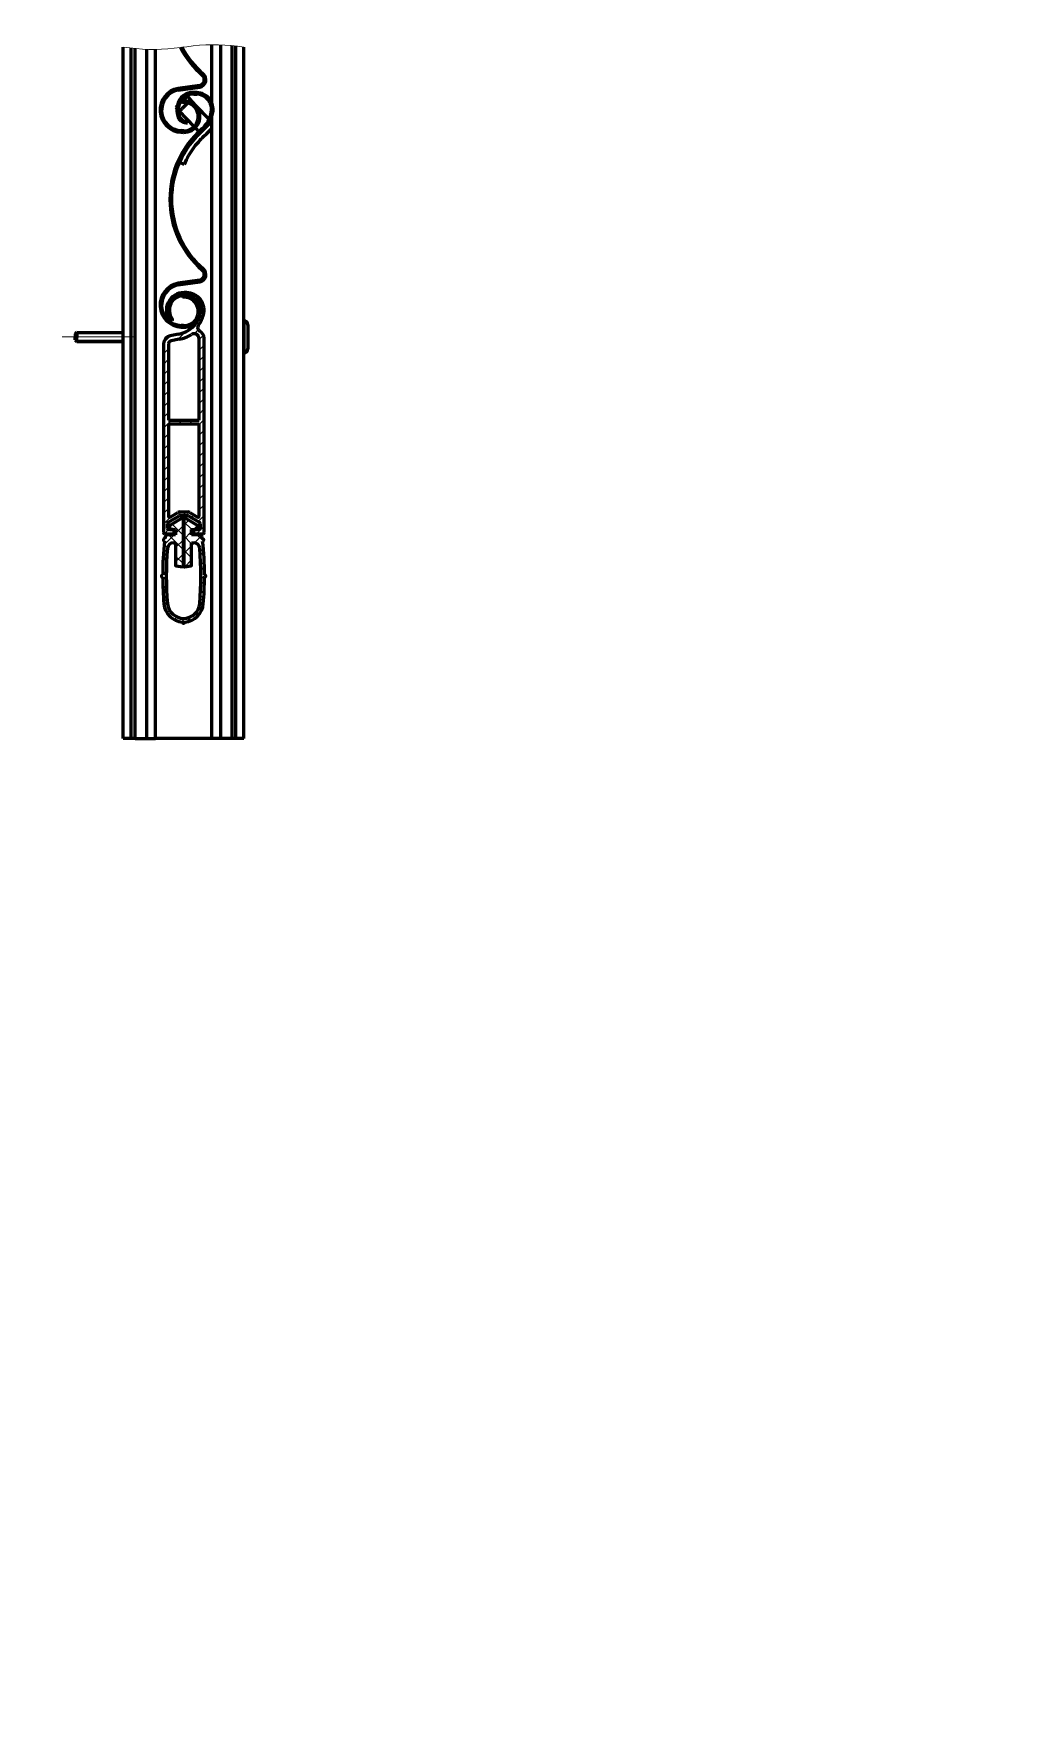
# Model space of a CAD drawing. Header units: millimetres. Extents: x 0 to 841, y 0 to 594.
# Drawn here: x 647.2 to 841, y 0 to 333.7 of the extents above; entities that cross this region are included whole.
import ezdxf

# ---------------------------------------------------------------- set-up
doc = ezdxf.new("R2010")
doc.units = ezdxf.units.MM
for name, pattern in [('K5LT_AXLED', [19.5, 15, -1.5, 1.5, -1.5]), ('K5LT_BASIC', [0]), ('K5LT_THIN', [0]), ('K5LT_THIN_INCLUDED_TO_HATCHING', [0])]:
    doc.linetypes.add(name, pattern=pattern)
doc.layers.add('Системный слой', color=7, linetype='Continuous')
doc.layers.add('Системный слой (1)', color=7, linetype='Continuous', true_color=0x909090)
pattern_1 = [(-45, (0, 0), (0.3535534, 0.3535534), [])]

# ---------------------------------------------------------------- blocks, each defined once
blk = doc.blocks.new('U305')
at = {"layer": 'Системный слой (1)', "color": 5, "linetype": 'K5LT_BASIC', "lineweight": 60, "true_color": 0x0000ff}
for p, q in [((686.63, 392.88), (686.63, 336.3)), ((686.63, 331.3), (686.63, 193.33))]:
    blk.add_line(p, q, dxfattribs=at)
blk = doc.blocks.new('U306')
at = {"layer": 'Системный слой (1)', "color": 5, "linetype": 'K5LT_BASIC', "lineweight": 60, "true_color": 0x0000ff}
for p, q in [((682.58, 392.88), (682.58, 387.16)), ((682.58, 384.15), (682.58, 348.36)), ((682.58, 345.35), (682.58, 336.5)), ((682.58, 331.5), (682.58, 320.01)), ((682.58, 317), (682.58, 193.33))]:
    blk.add_line(p, q, dxfattribs=at)
blk = doc.blocks.new('U307')
at = {"layer": 'Системный слой (1)', "color": 5, "linetype": 'K5LT_BASIC', "lineweight": 60, "true_color": 0x0000ff}
for p, q in [((682.58, 392.88), (682.58, 387.16)), ((682.58, 384.15), (682.58, 348.36)), ((682.58, 345.35), (682.58, 336.5)), ((682.58, 331.5), (682.58, 320.01)), ((682.58, 317), (682.58, 193.33))]:
    blk.add_line(p, q, dxfattribs=at)
blk = doc.blocks.new('U308')
at = {"layer": 'Системный слой (1)', "color": 5, "linetype": 'K5LT_BASIC', "lineweight": 60, "true_color": 0x0000ff}
for p, q in [((684.34, 392.88), (684.34, 336.47)), ((684.34, 331.47), (684.34, 193.33))]:
    blk.add_line(p, q, dxfattribs=at)
blk = doc.blocks.new('U316')
at = {"layer": 'Системный слой (1)', "color": 5, "linetype": 'K5LT_BASIC', "lineweight": 60, "true_color": 0x0000ff}
for p, q in [((667.41, 335.74), (667.41, 392.88)), ((667.41, 193.33), (667.41, 330.74))]:
    blk.add_line(p, q, dxfattribs=at)
blk = doc.blocks.new('U317')
at = {"layer": 'Системный слой (1)', "color": 5, "linetype": 'K5LT_BASIC', "lineweight": 60, "true_color": 0x0000ff}
for p, q in [((671.46, 335.55), (671.46, 392.88)), ((671.46, 193.33), (671.46, 330.55))]:
    blk.add_line(p, q, dxfattribs=at)
blk = doc.blocks.new('U318')
at = {"layer": 'Системный слой (1)', "color": 5, "linetype": 'K5LT_BASIC', "lineweight": 60, "true_color": 0x0000ff}
for p, q in [((669.7, 335.58), (669.7, 392.88)), ((669.7, 193.33), (669.7, 330.58))]:
    blk.add_line(p, q, dxfattribs=at)
blk = doc.blocks.new('U387')
at = {"layer": 'Системный слой (1)', "color": 5, "linetype": 'K5LT_BASIC', "lineweight": 60, "true_color": 0x0000ff}
for p, q in [((666.62, 335.83), (666.62, 416.88)), ((666.62, 193.33), (666.62, 330.83))]:
    blk.add_line(p, q, dxfattribs=at)
blk = doc.blocks.new('U388')
at = {"layer": 'Системный слой (1)', "color": 5, "linetype": 'K5LT_BASIC', "lineweight": 60, "true_color": 0x0000ff}
for p, q in [((689.02, 336.02), (689.02, 392.88)), ((689.02, 193.33), (689.02, 331.02))]:
    blk.add_line(p, q, dxfattribs=at)
blk = doc.blocks.new('U390')
at = {"layer": 'Системный слой (1)', "color": 5, "linetype": 'K5LT_BASIC', "lineweight": 60, "true_color": 0x0000ff}
for p, q in [((687.42, 336.22), (687.42, 392.88)), ((687.42, 193.33), (687.42, 331.22))]:
    blk.add_line(p, q, dxfattribs=at)
blk = doc.blocks.new('U392')
at = {"layer": 'Системный слой (1)', "color": 5, "linetype": 'K5LT_BASIC', "lineweight": 60, "true_color": 0x0000ff}
for p, q in [((665.02, 336.02), (665.02, 416.88)), ((665.02, 193.33), (665.02, 331.02))]:
    blk.add_line(p, q, dxfattribs=at)
blk = doc.blocks.new('U398')
at = {"layer": 'Системный слой (1)', "color": 5, "linetype": 'K5LT_BASIC', "lineweight": 60, "true_color": 0x0000ff}
for p, q in [((677.53, 316.81), (679.1, 315.17)), ((679.32, 314.94), (679.47, 314.79))]:
    blk.add_line(p, q, dxfattribs=at)
blk = doc.blocks.new('U399')
at = {"layer": 'Системный слой (1)', "color": 5, "linetype": 'K5LT_BASIC', "lineweight": 60, "true_color": 0x0000ff}
for p, q in [((682.1, 316.66), (681.78, 317)), ((682.58, 316.16), (682.34, 316.41))]:
    blk.add_line(p, q, dxfattribs=at)
blk = doc.blocks.new('U400')
at = {"layer": 'Системный слой (1)', "color": 5, "linetype": 'K5LT_BASIC', "lineweight": 60, "true_color": 0x0000ff}
for p, q in [((679.47, 314.79), (680.05, 314.18)), ((680.27, 313.95), (680.3, 313.92))]:
    blk.add_line(p, q, dxfattribs=at)
blk = doc.blocks.new('U401')
at = {"layer": 'Системный слой (1)', "color": 5, "linetype": 'K5LT_BASIC', "lineweight": 60, "true_color": 0x0000ff}
for p, q in [((677.19, 320.64), (676.85, 320.31)), ((676.81, 320.27), (676.15, 319.64))]:
    blk.add_line(p, q, dxfattribs=at)
blk = doc.blocks.new('U402')
at = {"layer": 'Системный слой (1)', "color": 5, "linetype": 'K5LT_BASIC', "lineweight": 60, "true_color": 0x0000ff}
for p, q in [((675.46, 318.98), (675.68, 318.74)), ((676, 318.41), (676.15, 318.25))]:
    blk.add_line(p, q, dxfattribs=at)
blk = doc.blocks.new('U448')
at = {"layer": 'Системный слой', "color": 7, "linetype": 'K5LT_THIN_INCLUDED_TO_HATCHING', "lineweight": 18}
for p, q in [((666.29, 330.87), (665.02, 331.02)), ((667.55, 330.73), (666.29, 330.87)), ((668.81, 330.62), (667.55, 330.73)), ((670.08, 330.56), (668.81, 330.62)), ((671.34, 330.55), (670.08, 330.56)), ((672.6, 330.59), (671.34, 330.55)), ((673.87, 330.67), (672.6, 330.59)), ((675.13, 330.8), (673.87, 330.67)), ((676.39, 330.95), (675.13, 330.8)), ((677.65, 331.1), (676.39, 330.95)), ((678.92, 331.25), (677.65, 331.1)), ((680.18, 331.38), (678.92, 331.25)), ((681.44, 331.46), (680.18, 331.38)), ((682.71, 331.5), (681.44, 331.46)), ((683.97, 331.49), (682.71, 331.5)), ((685.23, 331.43), (683.97, 331.49)), ((686.5, 331.32), (685.23, 331.43)), ((687.76, 331.18), (686.5, 331.32)), ((689.02, 331.02), (687.76, 331.18))]:
    blk.add_line(p, q, dxfattribs=at)

msp = doc.modelspace()

# ---------------------------------------------------------------- hatches: boundary and pattern name
at = {"layer": 'Системный слой (1)'}
h = msp.add_hatch(dxfattribs=at)
h.set_pattern_fill('Металл', angle=-45, style=0, pattern_type=0)
h.set_pattern_definition(pattern_1)
h.paths.add_polyline_path([(680.2483, 323.0699), (681.0881, 323.5351), (681.4658, 324.4177), (681.2225, 325.3463), (680.9574, 325.6472), (678.589, 328.115), (676.7207, 330.9801), (676.7174, 330.9864), (676.3916, 330.9456), (676.3786, 330.9441), (678.241, 328.0397), (680.6068, 325.5284), (680.7482, 325.405), (681.1427, 324.6559), (680.9231, 323.8382), (680.277, 323.4033), (675.9547, 322.7958), (674.3952, 322.1972), (673.1713, 321.0604), (672.4593, 319.5493), (672.3618, 317.8817), (672.893, 316.2979), (673.9762, 315.0263), (675.4554, 314.2501), (676.5319, 314.0676), (676.9915, 314.0476), (678.3766, 314.3036), (679.5104, 315.1393), (680.1648, 316.3866), (680.2082, 317.7944), (679.6317, 319.0796), (678.5514, 319.9835), (677.1847, 320.3241), (676.8034, 320.3078), (676.8365, 319.9895), (678.1582, 319.8097), (679.2494, 319.0426), (679.866, 317.8598), (679.87, 316.5259), (679.2605, 315.3394), (678.1739, 314.5658), (677.0054, 314.3673), (676.5458, 314.3873), (674.9846, 314.7724), (673.6935, 315.7308), (672.8729, 317.1137), (672.6504, 318.7062), (673.0605, 320.261), (674.0395, 321.5366), (675.4353, 322.3349), (675.8889, 322.4573)])
h = msp.add_hatch(dxfattribs=at)
h.set_pattern_fill('Металл', angle=-45, style=0, pattern_type=0)
h.set_pattern_definition(pattern_1)
h.paths.add_polyline_path([(676.5458, 275.5873), (674.9846, 275.9724), (673.6935, 276.9308), (672.8729, 278.3137), (672.6504, 279.9062), (673.0605, 281.461), (674.0395, 282.7366), (675.4353, 283.5349), (675.8889, 283.6573), (680.2483, 284.2699), (681.0881, 284.7351), (681.4658, 285.6177), (681.2225, 286.5463), (680.9574, 286.8472), (678.589, 289.315), (676.7207, 292.1801), (675.4176, 295.3425), (674.725, 298.6921), (674.6671, 302.112), (675.246, 305.483), (676.4414, 308.6878), (678.2117, 311.6144), (680.4951, 314.161), (680.8832, 314.5097), (682.1256, 316.0167), (682.8182, 317.8428), (682.8463, 317.9919), (682.7824, 319.4569), (682.1074, 320.7588), (680.9469, 321.6552), (679.6453, 321.9764), (679.0459, 322.0025), (677.6469, 321.7471), (676.4967, 320.9107), (675.8226, 319.6585), (675.7771, 319.4727), (675.7373, 317.7649), (675.8482, 317.2669), (676.4242, 316.3755), (677.4023, 315.9636), (677.5025, 315.9565), (677.7813, 315.9443), (677.7952, 316.264), (677.5165, 316.2762), (676.6227, 316.6267), (676.1562, 317.3537), (676.0232, 318.9956), (676.0901, 319.406), (676.672, 320.6222), (677.7436, 321.4402), (679.032, 321.6828), (679.6314, 321.6567), (680.975, 321.2821), (682.0156, 320.3533), (682.5397, 319.0606), (682.5311, 318.0472), (681.8944, 316.2572), (680.7029, 314.7773), (680.6727, 314.7508), (678.2951, 312.2506), (676.419, 309.355), (675.1088, 306.1633), (674.4092, 302.7847), (674.3443, 299.3351), (674.9162, 295.9326), (676.1055, 292.6938), (677.8713, 289.7297), (680.1531, 287.1418), (680.7482, 286.605), (681.1427, 285.8559), (680.9231, 285.0382), (680.277, 284.6033), (675.9547, 283.9958), (674.3952, 283.3972), (673.1713, 282.2604), (672.4593, 280.7493), (672.3618, 279.0817), (672.893, 277.4979), (673.9762, 276.2263), (675.4554, 275.4501), (676.5319, 275.2676), (676.9915, 275.2476), (678.3766, 275.5036), (679.5104, 276.3393), (680.1648, 277.5866), (680.2082, 278.9944), (679.6317, 280.2796), (678.5514, 281.1835), (677.1847, 281.5241), (676.8034, 281.5078), (676.8365, 281.1895), (678.1582, 281.0097), (679.2494, 280.2426), (679.866, 279.0598), (679.87, 277.7259), (679.2605, 276.5394), (678.1739, 275.7658), (677.0054, 275.5673)])
h = msp.add_hatch(dxfattribs=at)
h.set_pattern_fill('Металл', angle=45, style=0, pattern_type=0)
h.set_pattern_definition([(45, (0, 0), (-1.0606602, 1.0606602), [])])
h.paths.add_polyline_path([(680.9667, 277.6436), (681.0647, 279.1328), (680.5369, 280.5287), (679.4781, 281.5805), (678.0787, 282.099), (677.5832, 282.1341), (677.1032, 282.1341), (675.6447, 281.8177), (674.4484, 280.9255), (673.7293, 279.6178), (673.6166, 278.1297), (674.1307, 276.7286), (674.2753, 276.518), (674.4066, 276.4393), (674.555, 276.4764), (674.5645, 276.4839), (674.718, 276.6127), (674.7887, 276.7485), (674.7506, 276.8844), (674.2227, 278.1352), (674.3175, 279.4895), (675.0145, 280.6546), (676.163, 281.3786), (677.1032, 281.5341), (677.5832, 281.5341), (678.9036, 281.2185), (679.9386, 280.3398), (680.4644, 279.0882), (680.39, 277.8091), (679.572, 276.1093), (678.236, 274.7776), (676.5336, 273.965), (675.9794, 273.838), (674.3453, 273.5499), (673.4647, 273.0778), (673.0358, 272.1753), (673.0232, 271.9742), (673.0232, 234.3341), (673.0817, 234.1927), (673.2232, 234.1341), (674.9432, 234.1341), (675.0846, 234.1927), (675.1432, 234.3341), (675.1432, 234.7341), (675.0846, 234.8755), (674.9432, 234.9341), (674.0232, 234.9341), (673.8817, 234.9927), (673.8232, 235.1341), (673.8232, 236.0669), (673.9403, 236.3498), (674.0162, 236.4092), (676.1387, 237.6924), (676.3456, 237.7501), (677.7807, 237.7501), (677.9876, 237.6924), (680.1101, 236.4092), (680.2915, 236.1626), (680.3032, 236.0669), (680.3032, 235.1341), (680.2446, 234.9927), (680.1032, 234.9341), (679.1832, 234.9341), (679.0417, 234.8755), (678.9832, 234.7341), (678.9832, 234.3341), (679.0417, 234.1927), (679.1832, 234.1341), (680.9032, 234.1341), (681.0446, 234.1927), (681.1032, 234.3341), (681.1032, 273.0467), (680.7912, 273.9959), (680.248, 274.4628), (679.8564, 274.9335), (679.9123, 275.5432), (679.9788, 275.6487), (680.8948, 277.4104)])
h.paths.add_polyline_path([(674.0232, 256.7343), (674.0232, 271.9742), (674.1989, 272.3984), (674.519, 272.5651), (676.1531, 272.8532), (678.0913, 273.5179), (678.5642, 273.7936), (679.3372, 273.9235), (679.9664, 273.456), (680.1032, 272.9512), (680.1032, 256.7343)])
h.paths.add_polyline_path([(675.8425, 238.3547), (674.3266, 237.4382), (674.1753, 237.4152), (674.052, 237.5059), (674.0232, 237.6094), (674.0232, 255.9343), (680.1032, 255.9343), (680.1032, 237.6094), (680.0446, 237.468), (679.9032, 237.4094), (679.7997, 237.4382), (678.2838, 238.3547), (677.8699, 238.4701), (676.2564, 238.4701)])
h = msp.add_hatch(dxfattribs=at)
h.set_pattern_fill('Неметалл', angle=45, style=0, pattern_type=0)
h.set_pattern_definition([(45, (0, 0), (-1.4142136, 1.4142136), []), (135, (0, 0), (-1.4142136, -1.4142136), [])])
h.paths.add_polyline_path([(674.3032, 234.9341), (675.4232, 234.9341), (675.4232, 233.9341), (673.918, 233.9341), (673.4938, 233.7583), (673.3223, 233.4054), (673.2902, 233.1325), (673.1137, 233.0818), (673.0247, 232.9211), (673.0754, 232.7446), (673.2361, 232.6556), (673.237, 232.6555), (672.8653, 226.2284), (672.8636, 225.9341), (672.6937, 225.8641), (672.6232, 225.6945), (672.6932, 225.5247), (672.8628, 225.4541), (672.8636, 225.4541), (673.1005, 220.1644), (673.5372, 218.6471), (674.5352, 217.4237), (675.9337, 216.691), (676.7833, 216.5444), (676.8482, 216.3726), (677.0156, 216.297), (677.1874, 216.3619), (677.263, 216.5293), (677.263, 216.5444), (678.7876, 216.9548), (680.0282, 217.9314), (680.785, 219.317), (680.9488, 220.1987), (681.1827, 225.4541), (681.3525, 225.524), (681.4232, 225.6936), (681.3532, 225.8634), (681.1836, 225.9341), (681.1828, 225.9341), (680.8402, 232.3628), (680.8093, 232.6555), (680.9704, 232.7439), (681.0217, 232.9203), (680.9333, 233.0813), (680.757, 233.1326), (680.7561, 233.1325), (680.724, 233.4054), (680.4991, 233.8058), (680.1283, 233.9341), (678.6232, 233.9341), (678.6232, 234.9341), (679.7432, 234.9341), (679.7997, 234.9575), (679.8232, 235.0141), (679.8232, 235.689), (679.7997, 235.7455), (679.7845, 235.7574), (677.2452, 237.2926), (677.1544, 237.3064), (677.0805, 237.252), (677.0632, 237.1899), (677.0632, 227.665), (677.0983, 227.5801), (677.1832, 227.545), (677.1989, 227.546), (678.5536, 227.7249), (678.6066, 227.7555), (678.6232, 227.8042), (678.6232, 232.3341), (679.0284, 232.3341), (679.8325, 232.0247), (680.2221, 231.2562), (680.2239, 231.2377), (680.4573, 224.8399), (680.2232, 220.1644), (679.7756, 218.811), (678.7869, 217.7842), (677.4515, 217.2858), (676.0318, 217.4139), (674.807, 218.1431), (674.018, 219.3302), (673.8232, 220.1644), (673.5889, 226.5621), (673.8224, 231.2377), (674.2, 232.0122), (674.9993, 232.3339), (675.018, 232.3341), (675.4232, 232.3341), (675.4232, 227.8042), (675.4466, 227.7476), (675.4927, 227.7249), (676.8475, 227.546), (676.9362, 227.5698), (676.9821, 227.6493), (676.9832, 227.665), (676.9832, 237.1899), (676.948, 237.2747), (676.8632, 237.3099), (676.8011, 237.2926), (674.2618, 235.7574), (674.2255, 235.7081), (674.2232, 235.689), (674.2232, 235.0141), (674.2466, 234.9575)])

# ---------------------------------------------------------------- linework, layer by layer
at = {"layer": 'Системный слой (1)', "color": 5, "linetype": 'K5LT_BASIC', "lineweight": 60, "true_color": 0x0000ff}
for p, q in [((675.8889, 322.4573), (680.2483, 323.0699)), ((680.277, 323.4033), (675.9547, 322.7958)), ((677.7693, 321.1891), (677.1913, 320.6361)), ((677.7693, 321.1891), (678.4607, 320.4666)), ((678.1379, 320.1578), (678.4607, 320.4666)), ((679.8433, 319.0215), (678.4607, 320.4666)), ((679.032, 321.6828), (679.6314, 321.6567)), ((679.6453, 321.9764), (679.0459, 322.0025)), ((675.734, 319.2418), (675.4572, 318.977)), ((676.1485, 318.2544), (676.7265, 318.8074)), ((676.1485, 318.2544), (677.5311, 316.8093)), ((677.8731, 319.9044), (676.7265, 318.8074)), ((676.8034, 320.3078), (676.8365, 319.9895)), ((681.7789, 316.9983), (679.8433, 319.0215)), ((676.5319, 314.0676), (676.9915, 314.0476)), ((677.0054, 314.3673), (676.5458, 314.3873)), ((677.5025, 315.9565), (677.7813, 315.9443)), ((677.7952, 316.264), (677.5165, 316.2762)), ((677.7813, 315.9443), (677.7952, 316.264)), ((680.9493, 314.5437), (680.2963, 313.919)), ((682.5492, 316.0745), (680.9493, 314.5437)), ((680.9876, 313.1965), (681.6406, 313.8212)), ((681.6406, 313.8212), (682.583, 314.7229)), ((682.583, 316.1068), (682.5492, 316.0745)), ((677.1188, 307.6746), (676.2036, 308.0776)), ((675.8889, 283.6573), (680.2483, 284.2699)), ((680.277, 284.6033), (675.9547, 283.9958)), ((676.8034, 281.5078), (676.8365, 281.1895)), ((677.5832, 282.1341), (677.1032, 282.1341)), ((677.1032, 281.5341), (677.5832, 281.5341)), ((655.4084, 273.8876), (655.7459, 274.2251)), ((655.4084, 273.8876), (655.4084, 273.2126)), ((655.7459, 274.2289), (665.0051, 274.2243)), ((655.7459, 274.2289), (655.7459, 273.2126)), ((675.9794, 273.838), (674.3453, 273.5499)), ((674.5645, 276.4839), (674.718, 276.6127)), ((676.5319, 275.2676), (676.9915, 275.2476)), ((677.0054, 275.5673), (676.5458, 275.5873)), ((689.0232, 276.5341), (689.0232, 270.1341)), ((689.8232, 275.7341), (689.8232, 270.9341)), ((655.4084, 272.7626), (655.4084, 273.2126)), ((655.4084, 272.7626), (655.7459, 272.4251)), ((655.7459, 272.4248), (655.7459, 273.2126)), ((655.7459, 272.4248), (665.0051, 272.4252)), ((673.0232, 271.9742), (673.0232, 234.3341)), ((674.0232, 271.9742), (674.0232, 256.7343)), ((676.1531, 272.8532), (674.519, 272.5651)), ((680.1032, 256.7343), (680.1032, 272.9512)), ((681.1032, 234.3341), (681.1032, 273.0467)), ((674.0232, 256.7343), (680.1032, 256.7343)), ((680.1032, 255.9343), (674.0232, 255.9343)), ((674.0232, 255.9343), (674.0232, 237.6094)), ((680.1032, 237.6094), (680.1032, 255.9343)), ((674.0162, 236.4092), (676.1387, 237.6924)), ((676.8011, 237.2926), (674.2618, 235.7574)), ((674.3266, 237.4382), (675.8425, 238.3547)), ((676.2564, 238.4701), (677.8699, 238.4701)), ((676.3456, 237.7501), (677.7807, 237.7501)), ((676.9832, 227.665), (676.9832, 237.1899)), ((677.0632, 237.1899), (677.0632, 227.665)), ((679.7845, 235.7574), (677.2452, 237.2926)), ((677.9876, 237.6924), (680.1101, 236.4092)), ((678.2838, 238.3547), (679.7997, 237.4382)), ((673.2232, 234.1341), (674.9432, 234.1341)), ((673.8232, 235.1341), (673.8232, 236.0669)), ((675.4232, 233.9341), (673.918, 233.9341)), ((674.9432, 234.9341), (674.0232, 234.9341)), ((674.2232, 235.689), (674.2232, 235.0141)), ((674.3032, 234.9341), (675.4232, 234.9341)), ((675.1432, 234.3341), (675.1432, 234.7341)), ((675.4232, 234.9341), (675.4232, 233.9341)), ((678.6232, 234.9341), (679.7432, 234.9341)), ((678.6232, 233.9341), (678.6232, 234.9341)), ((680.1283, 233.9341), (678.6232, 233.9341)), ((678.9832, 234.7341), (678.9832, 234.3341)), ((680.1032, 234.9341), (679.1832, 234.9341)), ((679.1832, 234.1341), (680.9032, 234.1341)), ((679.8232, 235.0141), (679.8232, 235.689)), ((680.3032, 236.0669), (680.3032, 235.1341)), ((675.018, 232.3341), (675.4232, 232.3341)), ((675.4232, 232.3341), (675.4232, 227.8042)), ((678.6232, 232.3341), (679.0284, 232.3341)), ((678.6232, 227.8042), (678.6232, 232.3341)), ((675.4927, 227.7249), (676.8475, 227.546)), ((677.1989, 227.546), (678.5536, 227.7249)), ((666.6232, 193.3341), (665.0232, 193.3341)), ((667.413, 193.3341), (666.6232, 193.3341)), ((667.413, 193.3341), (669.7021, 193.3341)), ((669.7021, 193.3341), (671.4633, 193.3341)), ((682.583, 193.3341), (671.4633, 193.3341)), ((684.3442, 193.3341), (682.583, 193.3341)), ((686.6333, 193.3341), (684.3442, 193.3341)), ((687.4232, 193.3341), (686.6333, 193.3341)), ((689.0232, 193.3341), (687.4232, 193.3341))]:
    msp.add_line(p, q, dxfattribs=at)
at = {"layer": 'Системный слой (1)', "color": 7, "linetype": 'K5LT_THIN', "lineweight": 18}
for p, q in [((665.0051, 273.9551), (655.7459, 273.9551)), ((665.0051, 272.6951), (655.7459, 272.6951))]:
    msp.add_line(p, q, dxfattribs=at)
at = {"layer": 'Системный слой (1)', "color": 30, "linetype": 'K5LT_AXLED', "lineweight": 18, "true_color": 0xff8000}
msp.add_line((667.0052, 273.3251), (652.8459, 273.3251), dxfattribs=at)
at = {"layer": 'Системный слой (1)', "color": 5, "linetype": 'K5LT_BASIC', "lineweight": 60, "true_color": 0x0000ff}
for centre, radius, start, end in [((692.9334, 339.5106), 18.64, 207.359933, 229.177653), ((692.9334, 339.5106), 18.32, 207.729479, 229.177653), ((679.9899, 324.5272), 1.48, 280.058371, 49.177653), ((679.9899, 324.5272), 1.16, 284.3331, 49.177653), ((676.7232, 318.4635), 4.4, 100.058371, 267.508541), ((676.7232, 318.4635), 4.08, 101.798544, 267.508541), ((678.9068, 318.8055), 3.2, 87.508541, 167.965484), ((678.9068, 318.8055), 2.88, 87.508541, 167.965484), ((679.4975, 318.5796), 3.08, 350.045874, 87.508541), ((679.4975, 318.5796), 3.4, 350.045874, 87.508541), ((680.276, 318.5136), 4.6, 167.965484, 195.724998), ((677.5808, 317.7548), 1.8, 195.724998, 267.508541), ((680.276, 318.5136), 4.28, 167.965484, 195.724998), ((677.5808, 317.7548), 1.48, 195.724998, 267.508541), ((677.128, 317.1846), 3.14, 267.508541, 95.932508), ((677.128, 317.1846), 2.82, 267.508541, 95.932508), ((676.9366, 319.0291), 5.68, 311.129463, 350.045874), ((676.9366, 319.0291), 6, 311.129463, 350.045874), ((692.9334, 300.7106), 18.64, 131.129463, 229.177653), ((692.9334, 300.7106), 18.32, 131.129463, 229.177653), ((692.9334, 300.7106), 18.28, 133.733762, 136.914481), ((692.9334, 300.7106), 18.28, 136.914481, 149.952503), ((692.9334, 300.7106), 17.28, 137.098756, 149.587411), ((692.9334, 300.7106), 17.28, 133.733762, 137.098756), ((692.9334, 300.7106), 18.28, 149.952503, 156.233762), ((692.9334, 300.7106), 17.28, 149.587411, 156.233762), ((676.7232, 279.6635), 4.4, 100.058371, 267.508541), ((679.9899, 285.7272), 1.48, 280.058371, 49.177653), ((679.9899, 285.7272), 1.16, 284.3331, 49.177653), ((676.7232, 279.6635), 4.08, 101.798544, 267.508541), ((677.1032, 278.6141), 3.52, 90, 216.546356), ((677.1032, 278.6141), 2.92, 90, 216.324674), ((677.128, 278.3846), 3.14, 267.508541, 95.932508), ((677.128, 278.3846), 2.82, 267.508541, 95.932508), ((677.5832, 278.6141), 3.52, 343.996749, 90), ((677.5832, 278.6141), 2.92, 343.996749, 90), ((675.007, 279.3529), 5.6, 280, 343.996749), ((675.007, 279.3529), 6.2, 323.312562, 343.996749), ((674.436, 276.6371), 0.2, 216.546356, 310), ((674.5895, 276.7659), 0.2, 310, 36.324674), ((675.007, 279.3529), 6.6, 280, 302.613258), ((679.1032, 272.9512), 1, 0, 122.613258), ((680.6204, 275.1708), 0.8, 143.312562, 242.257223), ((679.5032, 273.0467), 1.6, 0, 62.257223), ((689.0232, 275.7341), 0.8, 0, 90), ((674.6232, 271.9742), 1.6, 100, 180), ((674.6232, 271.9742), 0.6, 100, 180), ((689.0232, 270.9341), 0.8, 270, 0), ((674.2232, 237.6094), 0.2, 180, 301.155549), ((676.2564, 237.6701), 0.8, 90, 121.155549), ((676.3456, 237.3501), 0.4, 90, 121.155549), ((676.8632, 237.1899), 0.12, 0, 121.155549), ((677.1832, 237.1899), 0.12, 58.844451, 180), ((677.7807, 237.3501), 0.4, 58.844451, 90), ((677.8699, 237.6701), 0.8, 58.844451, 90), ((679.9032, 237.6094), 0.2, 238.844451, 0), ((673.2232, 234.3341), 0.2, 180, 270), ((673.918, 233.3341), 0.6, 90, 173.175422), ((674.2232, 236.0669), 0.4, 121.155549, 180), ((674.0232, 235.1341), 0.2, 180, 270), ((674.3032, 235.689), 0.08, 121.155549, 180), ((674.3032, 235.0141), 0.08, 180, 270), ((674.9432, 234.7341), 0.2, 0, 90), ((674.9432, 234.3341), 0.2, 270, 0), ((679.1832, 234.7341), 0.2, 90, 180), ((679.1832, 234.3341), 0.2, 180, 270), ((679.7432, 235.0141), 0.08, 270, 0), ((679.7432, 235.689), 0.08, 0, 58.844451), ((680.1032, 235.1341), 0.2, 270, 0), ((679.9032, 236.0669), 0.4, 0, 58.844451), ((680.1283, 233.3341), 0.6, 6.824578, 90), ((680.9032, 234.3341), 0.2, 270, 0), ((737.6632, 225.7052), 64.8, 173.84273, 179.797625), ((673.2632, 232.8941), 0.24, 83.52442, 263.736626), ((737.6632, 225.7052), 64.8, 173.175422, 173.418316), ((737.6632, 225.7052), 64.08, 175.047079, 184.960411), ((675.018, 231.1341), 1.2, 90, 175.047079), ((679.0284, 231.1341), 1.2, 4.952921, 90), ((616.3832, 225.7052), 64.08, 355.039589, 4.952921), ((616.3832, 225.7052), 64.8, 6.581684, 6.824578), ((680.7832, 232.8941), 0.24, 276.263374, 96.47558), ((616.3832, 225.7052), 64.8, 0.202375, 6.15727), ((675.5032, 227.8042), 0.08, 180, 262.478417), ((676.8632, 227.665), 0.12, 262.478417, 0), ((677.1832, 227.665), 0.12, 180, 277.521583), ((678.5432, 227.8042), 0.08, 277.521583, 0), ((672.8632, 225.6941), 0.24, 89.903501, 270.116163), ((737.6632, 225.7052), 64.8, 180.222039, 184.905176), ((616.3832, 225.7052), 64.8, 355.125275, 359.777961), ((681.1832, 225.6941), 0.24, 269.883837, 90.096499), ((677.0234, 220.472), 3.9349, 184.48443, 266.502076), ((677.0232, 220.4719), 3.2147, 185.489971, 354.510029), ((677.0234, 220.472), 3.9349, 273.492167, 356.016583), ((677.0232, 216.5369), 0.24, 178.195837, 1.798406)]:
    msp.add_arc(centre, radius, start, end, dxfattribs=at)

# ---------------------------------------------------------------- block references
at = {"layer": 'Системный слой (1)'}
for name in ['U392', 'U387', 'U316', 'U318', 'U317', 'U306', 'U307', 'U308', 'U305', 'U390', 'U388', 'U448', 'U401', 'U402', 'U398', 'U400', 'U399']:
    msp.add_blockref(name, (0, 0), dxfattribs=at)

doc.saveas('drawing.dxf')
